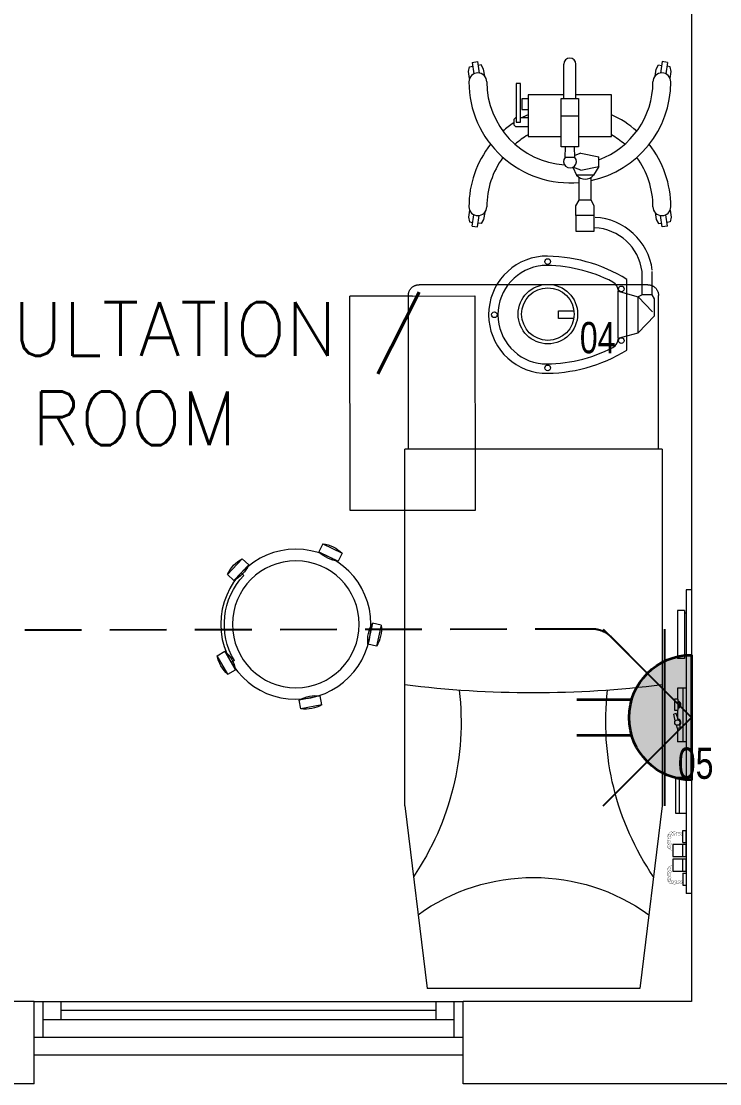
# Model space of a CAD drawing. Header units: inches. Extents: x -12418 to 242017, y -29325 to 19878.
# Drawn here: x 42982 to 44936, y -13097 to -10124 of the extents above; entities that cross this region are included whole.
import ezdxf
from ezdxf import colors
from ezdxf.entities.mleader import LeaderData, LeaderLine
from ezdxf.enums import TextEntityAlignment as Align
from ezdxf.math import Vec2, Vec3

# ---------------------------------------------------------------- set-up
doc = ezdxf.new("R2010")
doc.units = ezdxf.units.IN
doc.header["$LTSCALE"] = 25
doc.header["$MEASUREMENT"] = 0
for name, pattern in [('00-Ground Floor$0$HIDDEN', [9.525, 6.35, -3.175]), ('DASHDOT', [25.4, 12.7, -6.35, 0, -6.35]), ('HIDDEN', [9.525, 6.35, -3.175])]:
    doc.linetypes.add(name, pattern=pattern)
doc.layers.get('0').update_dxf_attribs({"color": 8})
doc.layers.get('Defpoints').update_dxf_attribs({"color": 8})
for name, color, linetype, lineweight in [('00-Ground Floor$0$72_EGR_BASE_TEXT', 252, 'Continuous', 5), ('00-Ground Floor$0$72_EGR_EQP_TAG', 142, 'Continuous', 5), ('00-Ground Floor$0$Aluminum', 251, 'Continuous', 5), ('00-Ground Floor$0$LOADING', 253, 'Continuous', 5), ('00-Ground Floor$0$Walls', 251, 'Continuous', 5), ('E-LITE-CLNG-CNDT', 6, 'DASHDOT', 35), ('E-LITE-EXIT-NUMB', 6, 'Continuous', 25), ('E-POWR-FLOR-CNDT', 6, 'HIDDEN', 25), ('E-POWR-TEXT', 6, 'Continuous', 25), ('E-POWR-WALL @ 100', 4, 'Continuous', 35)]:
    doc.layers.add(name, color=color, linetype=linetype, lineweight=lineweight)
doc.styles.add('00-Ground Floor$0$SIMPLEX', font='SIMPLEX.shx', dxfattribs={"height": 150})
doc.styles.add('00-Ground Floor$0$X3G_ENTITY_257CFD', font='swisscl.ttf', dxfattribs={"height": 200})
doc.styles.add('DC_Elc_Romans', font='elc_romans.shx', dxfattribs={"width": 0.7})
doc.styles.add('DC_Simplex', font='SIMPLEX.shx', dxfattribs={"width": 0.7})

# ---------------------------------------------------------------- blocks, each defined once
blk = doc.blocks.new('00-Ground Floor$0$ME19011A-P')
for p, q in [((-0.425, 0), (0.425, 0)), ((-0.425, 0), (-0.425, -0.015)), ((0.425, 0), (0.425, -0.015)), ((-0.425, -0.015), (0.425, -0.015)), ((-0.3675, -0.0198), (-0.2325, -0.0198)), ((-0.3675, -0.0198), (-0.3675, -0.0399)), ((-0.36, -0.015), (-0.36, -0.0198)), ((-0.24, -0.015), (-0.24, -0.0198)), ((-0.2325, -0.0198), (-0.2325, -0.0399)), ((-0.15, -0.015), (-0.15, -0.04)), ((-0.15, -0.025), (0, -0.025)), ((0, -0.015), (0, -0.04)), ((0.1, -0.015), (0.1, -0.045)), ((0.2, -0.045), (0.2, -0.015)), ((0.2818, -0.015), (0.2484, -0.015)), ((0.2484, -0.0243), (0.2484, -0.015)), ((0.2818, -0.0243), (0.2484, -0.0243)), ((0.2818, -0.0243), (0.2818, -0.015)), ((0.3211, -0.015), (0.2877, -0.015)), ((0.2877, -0.015), (0.2877, -0.0531)), ((0.3211, -0.0243), (0.2877, -0.0243)), ((0.3211, -0.0531), (0.3211, -0.015)), ((0.3623, -0.015), (0.3289, -0.015)), ((0.3289, -0.015), (0.3289, -0.0531)), ((0.3623, -0.0243), (0.3289, -0.0243)), ((0.3623, -0.0531), (0.3623, -0.015)), ((0.3682, -0.0243), (0.3682, -0.015)), ((0.3682, -0.015), (0.4016, -0.015)), ((0.3682, -0.0243), (0.4016, -0.0243)), ((0.4016, -0.0243), (0.4016, -0.015)), ((-0.3675, -0.0399), (-0.2325, -0.0399)), ((-0.15, -0.04), (-0.1187, -0.04)), ((-0.0887, -0.04), (-0.0637, -0.04)), ((-0.0606, -0.0371), (-0.0787, -0.0432)), ((-0.0787, -0.0432), (-0.077, -0.0497)), ((-0.0582, -0.046), (-0.077, -0.0497)), ((-0.0402, -0.0312), (-0.0496, -0.0337)), ((-0.047, -0.0434), (-0.0376, -0.0409)), ((-0.0376, -0.0409), (-0.0402, -0.0312)), ((-0.0379, -0.04), (0, -0.04)), ((0.1, -0.035), (0.2, -0.035)), ((0.1, -0.045), (0.2, -0.045)), ((0.2877, -0.0531), (0.3211, -0.0531)), ((0.3289, -0.0531), (0.3623, -0.0531))]:
    blk.add_line(p, q)
at = {"color": 8, "const_width": 0.000601}
for points in [[(0.3044, -0.0531, -0.184574), (0.2977, -0.0636, -1.44364), (0.2961, -0.0581, -0.837915), (0.2969, -0.0664, -0.30536), (0.2839, -0.062, -1.584726), (0.2894, -0.0609, -0.253153), (0.2827, -0.0684, -0.874198), (0.2775, -0.0585, -0.915253), (0.2791, -0.0658, -0.223821), (0.2683, -0.0644, -1.703343), (0.272, -0.0597, -0.588962), (0.2621, -0.068, -0.717795), (0.2625, -0.0581, -0.983104), (0.2645, -0.0644, -0.326362), (0.2534, -0.0609, -0.758716), (0.2609, -0.0514, -0.906186), (0.2593, -0.0565, -0.189488), (0.2526, -0.0522, -0.7948), (0.2613, -0.0423, -1.223996), (0.2574, -0.047, -0.072149), (0.2534, -0.0403, -0.645886), (0.2609, -0.0324, -1.366917), (0.2574, -0.0371, -0.078415), (0.2542, -0.0308, -0.723006), (0.2613, -0.0256, -1.105484), (0.2582, -0.0292, -0.221197), (0.2566, -0.0243, -0.221197)], [(0.3456, -0.0531, 0.184574), (0.3523, -0.0636, 1.44364), (0.3539, -0.0581, 0.837915), (0.3531, -0.0664, 0.30536), (0.3661, -0.062, 1.584726), (0.3606, -0.0609, 0.253153), (0.3673, -0.0684, 0.874198), (0.3725, -0.0585, 0.915253), (0.3709, -0.0658, 0.223821), (0.3817, -0.0644, 1.703343), (0.378, -0.0597, 0.588962), (0.3879, -0.068, 0.717795), (0.3875, -0.0581, 0.983104), (0.3855, -0.0644, 0.326362), (0.3966, -0.0609, 0.758716), (0.3891, -0.0514, 0.906186), (0.3907, -0.0565, 0.189488), (0.3974, -0.0522, 0.7948), (0.3887, -0.0423, 1.223996), (0.3926, -0.047, 0.072149), (0.3966, -0.0403, 0.645886), (0.3891, -0.0324, 1.366917), (0.3926, -0.0371, 0.078415), (0.3958, -0.0308, 0.723006), (0.3887, -0.0256, 1.105484), (0.3918, -0.0292, 0.221197), (0.3934, -0.0243, 0.221197)]]:
    blk.add_lwpolyline(points, format="xyb", dxfattribs=at)
blk.add_lwpolyline([(-0.1187, -0.0482), (-0.0887, -0.0482), (-0.0887, -0.0382), (-0.1187, -0.0382)], close=True)
blk.add_circle((-0.0537, -0.04), 0.0075)
for centre, radius, start, end in [((-0.1037, -0.04), 0.01, 10.4593, 169.5407), ((-0.1037, -0.04), 0.0075, 14.0075, 165.9925), ((-0.0537, -0.04), 0.01, 45, 180)]:
    blk.add_arc(centre, radius, start, end)
blk = doc.blocks.new('00-Ground Floor$0$M.44.57.64')
at = {"layer": '00-Ground Floor$0$LOADING', "xscale": 1000.000000000002, "yscale": 1000.000000000002, "zscale": 1000.000000000002, "rotation": 225.9999036123427}
blk.add_blockref('00-Ground Floor$0$ME19011A-P', (-80806.9, 16720.7), dxfattribs=at)
blk = doc.blocks.new('00-Ground Floor$0$HF10037B-P')
at = {"layer": '00-Ground Floor$0$LOADING'}
for p, q in [((0.2459, 0.134), (0.1859, 0.134)), ((0.1859, 0.134), (0.1859, 0.109)), ((0.2459, 0.134), (0.2459, 0.109)), ((0.2459, 0.109), (0.1859, 0.109)), ((0, 0), (-0.0142, -0.0583)), ((0, 0), (0.0243, -0.0059)), ((0.0243, -0.0059), (0.01, -0.0642)), ((0.4071, -0.0094), (0.431, -0.0018)), ((0.4071, -0.0094), (0.4255, -0.0665)), ((0.431, -0.0018), (0.4493, -0.0589)), ((-0.0142, -0.0583), (0.01, -0.0642)), ((0.4069, -0.0417), (0.4165, -0.0387)), ((0.4255, -0.0665), (0.4493, -0.0589)), ((0.0524, -0.2725), (0.0674, -0.2525)), ((0.0674, -0.2525), (0.1154, -0.2885)), ((0.3125, -0.2897), (0.362, -0.2558)), ((0.3761, -0.2764), (0.362, -0.2558)), ((0.0524, -0.2725), (0.1004, -0.3085)), ((0.1004, -0.3085), (0.1154, -0.2885)), ((0.3266, -0.3103), (0.3125, -0.2897)), ((0.3266, -0.3103), (0.3761, -0.2764)), ((0.3267, -0.268), (0.3323, -0.2763))]:
    blk.add_line(p, q, dxfattribs=at)
for radius in [0.21, 0.1775]:
    blk.add_circle((0.2161, -0.1014), radius, dxfattribs=at)
for centre, radius, start, end in [((0.2159, 0.0465), 0.0925, 71.0754, 108.9246), ((0.2159, 0.1965), 0.0925, 251.0754, 288.9246), ((0.0779, -0.0499), 0.0925, 147.3419, 185.1912), ((-0.0678, -0.0143), 0.0925, 327.3419, 5.1912), ((0.4996, -0.0113), 0.0925, 178.8412, 216.6904), ((0.3568, -0.057), 0.0925, 358.8412, 36.6904), ((0.2161, -0.1014), 0.2, 303.6037, 17.3657), ((0.0389, -0.3404), 0.0925, 34.1875, 72.0368), ((0.3867, -0.3449), 0.0925, 105.5121, 143.3614), ((0.1289, -0.2205), 0.0925, 214.1875, 252.0368), ((0.3019, -0.2212), 0.0925, 285.5121, 323.3614)]:
    blk.add_arc(centre, radius, start, end, dxfattribs=at)
blk = doc.blocks.new('00-Ground Floor$0$HF13902-P')
at = {"color": 8, "linetype": '00-Ground Floor$0$HIDDEN'}
for p, q in [((-0.35, -0.6824), (-0.35, -1.1124)), ((0.35, -0.6824), (0.35, -1.1124)), ((0.32, -1.1424), (-0.32, -1.1424))]:
    blk.add_line(p, q, dxfattribs=at)
at = {"linetype": 'Continuous'}
for points in [[(0.36, -0.5224), (0.36, -0.5224), (0.36, -0.5224), (0.36, -0.5224), (0.36, -0.5224), (0.36, -0.5224), (0.36, -0.5224), (0.36, -0.5224), (0.36, -0.5224), (0.36, -0.5224), (0.36, -0.5224), (0.36, -0.5224), (0.36, -0.5224), (0.36, -0.5224), (0.36, -0.5224), (0.36, -0.5224), (0.36, -0.5224), (0.36, -0.5224), (0.36, -0.5224), (0.36, -0.5224), (0.36, -0.5224), (0.36, -0.5224), (0.36, -0.5224), (0.36, -0.5224), (0.36, -0.5224), (0.36, -0.5224), (0.36, -0.5224), (0.36, -0.5224), (0.36, -0.5224), (0.36, -0.5224), (0.36, -0.5224), (0.36, -0.5224), (0.36, -0.5224), (0.36, -0.5224), (0.36, -0.5224), (0.36, -0.5224), (0.36, -0.5224), (0.36, -0.5224), (0.36, -0.5224), (0.36, -0.5224), (0.36, -0.5224), (0.36, -0.5224), (0.36, -0.5224), (0.36, -0.5224), (0.36, -0.5224), (0.36, -0.5224), (0.36, -0.5224), (0.36, -0.5224), (0.36, -0.5224), (0.36, -0.5224), (0.36, -0.5224), (0.36, -0.5224), (0.36, -0.5224), (0.36, -0.5224), (0.36, -0.5224), (0.36, -0.5224), (0.36, -0.5224), (0.36, -0.5224), (0.36, -0.5224), (0.36, -0.5224), (0.36, -0.5224), (0.36, -0.5224), (0.36, -0.5224), (0.36, -0.5224), (0.36, -0.5224), (0.36, -0.5224), (0.36, -0.5224), (0.36, -0.5224), (0.36, -0.5224), (0.36, -0.5224), (0.36, -0.5224), (0.36, -0.5224), (0.36, -0.5224), (0.36, -0.5224), (0.36, -0.5224), (0.36, -0.5224), (0.36, -0.5224), (0.36, -0.5224), (0.36, -0.5224), (0.36, -0.5224), (0.36, -0.5224), (0.36, -0.5224), (0.36, -0.5224), (0.36, -0.5224), (0.36, -0.5224), (0.36, -0.5224), (0.36, -0.5224), (0.36, -0.5224), (0.36, -0.5224), (0.36, -0.5224), (0.36, -0.5224), (0.36, -0.5224), (0.36, -0.5224), (0.36, -0.5224), (0.36, -0.5224), (0.36, -0.5224), (0.36, -0.5224), (0.36, -0.5224), (0.36, -0.5224), (0.36, -0.5224), (0.36, -0.5224), (0.36, -0.5224), (0.36, -0.5224), (0.36, -0.5224), (0.36, -0.5224), (0.36, -0.5224), (0.36, -0.5224), (0.36, -0.5224), (0.36, -0.5224), (0.36, -0.5224), (0.36, -0.5224), (0.36, -0.5224), (0.36, -0.5224), (0.36, -0.5224), (0.36, -0.5224), (0.36, -0.5224), (0.36, -0.5224), (0.36, -0.5224), (0.36, -0.5224), (0.36, -0.5224), (0.36, -0.5224), (0.36, -0.5224), (0.36, -0.5224), (0.36, -0.5224), (0.36, -0.5224), (0.36, -0.5224), (0.36, -0.5224), (0.36, -0.5224), (0.36, -0.5224), (0.36, -0.5224), (0.36, -0.5224), (0.36, -0.5224), (0.36, -0.5224), (0.36, -0.5224), (0.36, -0.5224), (0.36, -0.5224), (0.36, -0.5224), (0.36, -0.5224), (0.36, -0.5224), (0.36, -0.5224), (0.36, -0.5224), (0.36, -0.5224), (0.36, -0.5224), (0.36, -0.5224), (0.36, -0.5224), (0.36, -0.5224), (0.36, -0.5224), (0.36, -0.5224), (0.36, -0.5224), (0.36, -0.5224), (0.36, -0.5224), (0.36, -0.5224), (0.36, -0.5224), (0.36, -0.5224), (0.36, -0.5224), (0.36, -0.5224), (0.36, -0.5224), (0.36, -0.5224), (0.36, -0.5224), (0.36, -0.5224), (0.36, -0.5224), (0.36, -0.5224), (0.36, -0.5224), (0.36, -0.5224), (0.36, -0.5224), (0.36, -0.5224), (0.36, -0.5224), (0.36, -0.5224), (0.36, -0.5224), (0.36, -0.5224), (0.36, -0.5224), (0.36, -0.5224), (0.36, -0.5224), (0.36, -0.5224), (0.36, -0.5224), (0.36, -0.5224), (0.36, -0.5224), (0.36, -0.5224), (0.36, -0.5224), (0.36, -0.5224), (0.36, -0.5224), (0.36, -0.5224), (0.36, -0.5224), (0.36, -0.5224), (0.36, -0.5224), (0.36, -0.5224), (0.36, -0.5224), (0.36, -0.5224), (0.36, -0.5224), (0.36, -0.5224), (0.36, -0.5224), (0.36, -0.5224), (0.36, -0.5224), (0.36, -0.5224), (0.36, -0.5224), (0.36, -0.5224), (0.36, -0.5224), (0.36, -0.5224), (0.36, -0.5224), (0.36, -0.5224), (0.36, -0.5224), (0.36, -0.5224), (0.36, -0.5224), (0.36, -0.5224), (0.36, -0.5224), (0.36, -0.5224), (0.36, -0.5224), (0.36, -0.5224), (0.36, -0.5224), (0.36, -0.5224), (0.36, -0.5224), (0.36, -0.5224), (0.36, -0.5224), (0.36, -0.5224), (0.36, -0.5224), (0.36, -0.5224), (0.36, -0.5224), (0.36, -0.5224), (0.36, -0.5224)], [(0.36, -0.5224), (0.36, -0.5224), (0.36, -0.5224), (0.36, -0.5224), (0.36, -0.5224), (0.36, -0.5224), (0.36, -0.5224), (0.36, -0.5224), (0.36, -0.5224), (0.36, -0.5224), (0.36, -0.5224), (0.36, -0.5224), (0.36, -0.5224), (0.36, -0.5224), (0.36, -0.5224), (0.36, -0.5224), (0.36, -0.5224), (0.36, -0.5224), (0.36, -0.5224), (0.36, -0.5224), (0.36, -0.5224), (0.36, -0.5224), (0.36, -0.5224), (0.36, -0.5224), (0.36, -0.5224), (0.36, -0.5224), (0.36, -0.5224), (0.36, -0.5224), (0.36, -0.5224), (0.36, -0.5224), (0.36, -0.5224), (0.36, -0.5224), (0.36, -0.5224), (0.36, -0.5224), (0.36, -0.5224), (0.36, -0.5224), (0.36, -0.5224), (0.36, -0.5224), (0.36, -0.5224), (0.36, -0.5224), (0.36, -0.5224), (0.36, -0.5224), (0.36, -0.5224), (0.36, -0.5224), (0.36, -0.5224), (0.36, -0.5224), (0.36, -0.5224), (0.36, -0.5224), (0.36, -0.5224), (0.36, -0.5224), (0.36, -0.5224), (0.36, -0.5224), (0.36, -0.5224), (0.36, -0.5224), (0.36, -0.5224), (0.36, -0.5224), (0.36, -0.5224), (0.36, -0.5224), (0.36, -0.5224), (0.36, -0.5224), (0.36, -0.5224), (0.36, -0.5224), (0.36, -0.5224), (0.36, -0.5224), (0.36, -0.5224), (0.36, -0.5224), (0.36, -0.5224), (0.36, -0.5224), (0.36, -0.5224), (0.36, -0.5224), (0.36, -0.5224), (0.36, -0.5224), (0.36, -0.5224), (0.36, -0.5224), (0.36, -0.5224), (0.36, -0.5224), (0.36, -0.5224), (0.36, -0.5224), (0.36, -0.5224), (0.36, -0.5224), (0.36, -0.5224), (0.36, -0.5224), (0.36, -0.5224), (0.36, -0.5224), (0.36, -0.5224), (0.36, -0.5224), (0.36, -0.5224), (0.36, -0.5224), (0.36, -0.5224), (0.36, -0.5224), (0.36, -0.5224), (0.36, -0.5224), (0.36, -0.5224), (0.36, -0.5224), (0.36, -0.5224), (0.36, -0.5224), (0.36, -0.5224), (0.36, -0.5224), (0.36, -0.5224), (0.36, -0.5224), (0.36, -0.5224), (0.36, -0.5224), (0.36, -0.5224), (0.36, -0.5224), (0.36, -0.5224), (0.36, -0.5224), (0.36, -0.5224), (0.36, -0.5224), (0.36, -0.5224), (0.36, -0.5224), (0.36, -0.5224), (0.36, -0.5224), (0.36, -0.5224), (0.36, -0.5224), (0.36, -0.5224), (0.36, -0.5224), (0.36, -0.5224), (0.36, -0.5224), (0.36, -0.5224), (0.36, -0.5224), (0.36, -0.5224), (0.36, -0.5224), (0.36, -0.5224), (0.36, -0.5224), (0.36, -0.5224), (0.36, -0.5224), (0.36, -0.5224), (0.36, -0.5224), (0.36, -0.5224), (0.36, -0.5224), (0.36, -0.5224), (0.36, -0.5224), (0.36, -0.5224), (0.36, -0.5224), (0.36, -0.5224), (0.36, -0.5224), (0.36, -0.5224), (0.36, -0.5224), (0.36, -0.5224), (0.36, -0.5224), (0.36, -0.5224), (0.36, -0.5224), (0.36, -0.5224), (0.36, -0.5224), (0.36, -0.5224), (0.36, -0.5224), (0.36, -0.5224), (0.36, -0.5224), (0.36, -0.5224), (0.36, -0.5224), (0.36, -0.5224), (0.36, -0.5224), (0.36, -0.5224), (0.36, -0.5224), (0.36, -0.5224), (0.36, -0.5224), (0.36, -0.5224), (0.36, -0.5224), (0.36, -0.5224), (0.36, -0.5224), (0.36, -0.5224), (0.36, -0.5224), (0.36, -0.5224), (0.36, -0.5224), (0.36, -0.5224), (0.36, -0.5224), (0.36, -0.5224), (0.36, -0.5224), (0.36, -0.5224), (0.36, -0.5224), (0.36, -0.5224), (0.36, -0.5224), (0.36, -0.5224), (0.36, -0.5224), (0.36, -0.5224), (0.36, -0.5224), (0.36, -0.5224), (0.36, -0.5224), (0.36, -0.5224), (0.36, -0.5224), (0.36, -0.5224), (0.36, -0.5224), (0.36, -0.5224), (0.36, -0.5224), (0.36, -0.5224), (0.36, -0.5224), (0.36, -0.5224), (0.36, -0.5224), (0.36, -0.5224), (0.36, -0.5224), (0.36, -0.5224), (0.36, -0.5224), (0.36, -0.5224), (0.36, -0.5224), (0.36, -0.5224), (0.36, -0.5224), (0.36, -0.5224), (0.36, -0.5224), (0.36, -0.5224), (0.36, -0.5224), (0.36, -0.5224), (0.36, -0.5224), (0.36, -0.5224), (0.36, -0.5224), (0.36, -0.5224), (0.36, -0.5224), (0.36, -0.5224), (0.36, -0.5224), (0.36, -0.5224), (0.36, -0.5224), (0.36, -0.5224), (0.36, -0.5224), (0.36, -0.5224), (0.36, -0.5224)], [(0.36, -0.5224), (0.36, -0.5224), (0.36, -0.5224), (0.36, -0.5224), (0.36, -0.5224), (0.36, -0.5224), (0.36, -0.5224), (0.36, -0.5224), (0.36, -0.5224), (0.36, -0.5224), (0.36, -0.5224), (0.36, -0.5224), (0.36, -0.5224), (0.36, -0.5224), (0.36, -0.5224), (0.36, -0.5224), (0.36, -0.5224), (0.36, -0.5224), (0.36, -0.5224), (0.36, -0.5224), (0.36, -0.5224), (0.36, -0.5224), (0.36, -0.5224), (0.36, -0.5224), (0.36, -0.5224), (0.36, -0.5224), (0.36, -0.5224), (0.36, -0.5224), (0.36, -0.5224), (0.36, -0.5224), (0.36, -0.5224), (0.36, -0.5224), (0.36, -0.5224), (0.36, -0.5224), (0.36, -0.5224), (0.36, -0.5224), (0.36, -0.5224), (0.36, -0.5224), (0.36, -0.5224), (0.36, -0.5224), (0.36, -0.5224), (0.36, -0.5224), (0.36, -0.5224), (0.36, -0.5224), (0.36, -0.5224), (0.36, -0.5224), (0.36, -0.5224), (0.36, -0.5224), (0.36, -0.5224), (0.36, -0.5224), (0.36, -0.5224), (0.36, -0.5224), (0.36, -0.5224), (0.36, -0.5224), (0.36, -0.5224), (0.36, -0.5224), (0.36, -0.5224), (0.36, -0.5224), (0.36, -0.5224), (0.36, -0.5224), (0.36, -0.5224), (0.36, -0.5224), (0.36, -0.5224), (0.36, -0.5224), (0.36, -0.5224), (0.36, -0.5224), (0.36, -0.5224), (0.36, -0.5224), (0.36, -0.5224), (0.36, -0.5224), (0.36, -0.5224), (0.36, -0.5224), (0.36, -0.5224), (0.36, -0.5224), (0.36, -0.5224), (0.36, -0.5224), (0.36, -0.5224), (0.36, -0.5224), (0.36, -0.5224), (0.36, -0.5224), (0.36, -0.5224), (0.36, -0.5224), (0.36, -0.5224), (0.36, -0.5224), (0.36, -0.5224), (0.36, -0.5224), (0.36, -0.5224), (0.36, -0.5224), (0.36, -0.5224), (0.36, -0.5224), (0.36, -0.5224), (0.36, -0.5224), (0.36, -0.5224), (0.36, -0.5224), (0.36, -0.5224), (0.36, -0.5224), (0.36, -0.5224), (0.36, -0.5224), (0.36, -0.5224), (0.36, -0.5224), (0.36, -0.5224), (0.36, -0.5224), (0.36, -0.5224), (0.36, -0.5224), (0.36, -0.5224), (0.36, -0.5224), (0.36, -0.5224), (0.36, -0.5224), (0.36, -0.5224), (0.36, -0.5224), (0.36, -0.5224), (0.36, -0.5224), (0.36, -0.5224), (0.36, -0.5224), (0.36, -0.5224), (0.36, -0.5224), (0.36, -0.5224), (0.36, -0.5224), (0.36, -0.5224), (0.36, -0.5224), (0.36, -0.5224), (0.36, -0.5224), (0.36, -0.5224), (0.36, -0.5224), (0.36, -0.5224), (0.36, -0.5224), (0.36, -0.5224), (0.36, -0.5224), (0.36, -0.5224), (0.36, -0.5224), (0.36, -0.5224), (0.36, -0.5224), (0.36, -0.5224), (0.36, -0.5224), (0.36, -0.5224), (0.36, -0.5224), (0.36, -0.5224), (0.36, -0.5224), (0.36, -0.5224), (0.36, -0.5224), (0.36, -0.5224), (0.36, -0.5224), (0.36, -0.5224), (0.36, -0.5224), (0.36, -0.5224), (0.36, -0.5224), (0.36, -0.5224), (0.36, -0.5224), (0.36, -0.5224), (0.36, -0.5224), (0.36, -0.5224), (0.36, -0.5224), (0.36, -0.5224), (0.36, -0.5224), (0.36, -0.5224), (0.36, -0.5224), (0.36, -0.5224), (0.36, -0.5224), (0.36, -0.5224), (0.36, -0.5224), (0.36, -0.5224), (0.36, -0.5224), (0.36, -0.5224), (0.36, -0.5224), (0.36, -0.5224), (0.36, -0.5224), (0.36, -0.5224), (0.36, -0.5224), (0.36, -0.5224), (0.36, -0.5224), (0.36, -0.5224), (0.36, -0.5224), (0.36, -0.5224), (0.36, -0.5224), (0.36, -0.5224), (0.36, -0.5224), (0.36, -0.5224), (0.36, -0.5224), (0.36, -0.5224), (0.36, -0.5224), (0.36, -0.5224), (0.36, -0.5224), (0.36, -0.5224), (0.36, -0.5224), (0.36, -0.5224), (0.36, -0.5224), (0.36, -0.5224), (0.36, -0.5224), (0.36, -0.5224), (0.36, -0.5224), (0.36, -0.5224), (0.36, -0.5224), (0.36, -0.5224), (0.36, -0.5224), (0.36, -0.5224), (0.36, -0.5224), (0.36, -0.5224), (0.36, -0.5224), (0.36, -0.5224), (0.36, -0.5224), (0.36, -0.5224), (0.36, -0.5224), (0.36, -0.5224), (0.36, -0.5224), (0.36, -0.5224), (0.36, -0.5224), (0.36, -0.5224), (0.36, -0.5224), (0.36, -0.5224), (0.36, -0.5224), (0.36, -0.5224), (0.36, -0.5224), (0.36, -0.5224), (0.36, -0.5224), (0.36, -0.5224), (0.36, -0.5224), (0.36, -0.5224), (0.36, -0.5224), (0.36, -0.5224), (0.36, -0.5224), (0.36, -0.5224), (0.36, -0.5224), (0.36, -0.5224), (0.36, -0.5224), (0.36, -0.5224), (0.36, -0.5224), (0.36, -0.5224), (0.36, -0.5224), (0.36, -0.5224), (0.36, -0.5224), (0.36, -0.5224), (0.36, -0.5224), (0.36, -0.5224), (0.36, -0.5224), (0.36, -0.5224), (0.36, -0.5224), (0.36, -0.5224), (0.36, -0.5224), (0.36, -0.5224), (0.36, -0.5224), (0.36, -0.5224), (0.36, -0.5224), (0.36, -0.5224), (0.36, -0.5224), (0.36, -0.5224), (0.36, -0.5224), (0.36, -0.5224), (0.36, -0.5224), (0.36, -0.5224), (0.36, -0.5224), (0.36, -0.5224), (0.36, -0.5224), (0.36, -0.5224), (0.36, -0.5224), (0.36, -0.5224), (0.36, -0.5224), (0.36, -0.5224), (0.36, -0.5224), (0.36, -0.5224), (0.36, -0.5224), (0.36, -0.5224), (0.36, -0.5224), (0.36, -0.5224), (0.36, -0.5224), (0.36, -0.5224), (0.36, -0.5224), (0.36, -0.5224), (0.36, -0.5224), (0.36, -0.5224), (0.36, -0.5224), (0.36, -0.5224), (0.36, -0.5224), (0.36, -0.5224), (0.36, -0.5224), (0.36, -0.5224), (0.36, -0.5224), (0.36, -0.5224)]]:
    blk.add_lwpolyline(points, close=True, dxfattribs=at)
for points in [[(0.36, -0.5224), (0.36, -0.5224), (0.36, -0.5224), (0.36, -0.5224), (0.36, -0.5224), (0.36, -0.5224), (0.36, -0.5224), (0.36, -0.5224)], [(0.36, -0.5224), (0.36, -0.5224), (0.36, -0.5224), (0.36, -0.5224), (0.36, -0.5224), (0.36, -0.5224), (0.36, -0.5224), (0.36, -0.5224), (0.36, -0.5224), (0.36, -0.5224), (0.36, -0.5224), (0.36, -0.5224), (0.36, -0.5224), (0.36, -0.5224), (0.36, -0.5224), (0.36, -0.5224), (0.36, -0.5224), (0.36, -0.5224), (0.36, -0.5224), (0.36, -0.5224), (0.36, -0.5224), (0.36, -0.5224), (0.36, -0.5224), (0.36, -0.5224), (0.36, -0.5224), (0.36, -0.5224), (0.36, -0.5224), (0.36, -0.5224), (0.36, -0.5224), (0.36, -0.5224), (0.36, -0.5224), (0.36, -0.5224), (0.36, -0.5224), (0.36, -0.5224), (0.36, -0.5224), (0.36, -0.5224), (0.36, -0.5224), (0.36, -0.5224), (0.36, -0.5224), (0.36, -0.5224), (0.36, -0.5224), (0.36, -0.5224), (0.36, -0.5224), (0.36, -0.5224), (0.36, -0.5224), (0.36, -0.5224), (0.36, -0.5224), (0.36, -0.5224), (0.36, -0.5224), (0.36, -0.5224), (0.36, -0.5224), (0.36, -0.5224), (0.36, -0.5224), (0.36, -0.5224), (0.36, -0.5224), (0.36, -0.5224), (0.36, -0.5224), (0.36, -0.5224), (0.36, -0.5224), (0.36, -0.5224), (0.36, -0.5224), (0.36, -0.5224), (0.36, -0.5224), (0.36, -0.5224), (0.36, -0.5224), (0.36, -0.5224), (0.36, -0.5224), (0.36, -0.5224), (0.36, -0.5224), (0.36, -0.5224), (0.36, -0.5224), (0.36, -0.5224), (0.36, -0.5224), (0.36, -0.5224), (0.36, -0.5224), (0.36, -0.5224), (0.36, -0.5224), (0.36, -0.5224), (0.36, -0.5224), (0.36, -0.5224), (0.36, -0.5224), (0.36, -0.5224), (0.36, -0.5224), (0.36, -0.5224), (0.36, -0.5224), (0.36, -0.5224), (0.36, -0.5224), (0.36, -0.5224), (0.36, -0.5224), (0.36, -0.5224), (0.36, -0.5224), (0.36, -0.5224), (0.36, -0.5224), (0.36, -0.5224), (0.36, -0.5224), (0.36, -0.5224), (0.36, -0.5224), (0.36, -0.5224), (0.36, -0.5224), (0.36, -0.5224), (0.36, -0.5224), (0.36, -0.5224), (0.36, -0.5224), (0.36, -0.5224), (0.36, -0.5224), (0.36, -0.5224), (0.36, -0.5224), (0.36, -0.5224), (0.36, -0.5224), (0.36, -0.5224), (0.36, -0.5224)], [(0.36, -0.5224), (0.36, -0.5224), (0.36, -0.5224), (0.36, -0.5224), (0.36, -0.5224), (0.36, -0.5224), (0.36, -0.5224), (0.36, -0.5224), (0.36, -0.5224), (0.36, -0.5224), (0.36, -0.5224), (0.36, -0.5224), (0.36, -0.5224), (0.36, -0.5224), (0.36, -0.5224), (0.36, -0.5224), (0.36, -0.5224)], [(0.36, -0.5224), (0.36, -0.5224), (0.36, -0.5224), (0.36, -0.5224), (0.36, -0.5224), (0.36, -0.5224), (0.36, -0.5224)], [(0.36, -0.5224), (0.36, -0.5224), (0.36, -0.5224), (0.36, -0.5224), (0.36, -0.5224), (0.36, -0.5224), (0.36, -0.5224), (0.36, -0.5224), (0.36, -0.5224), (0.36, -0.5224), (0.36, -0.5224), (0.36, -0.5224)], [(0.36, -0.5224), (0.36, -0.5224), (0.36, -0.5224), (0.36, -0.5224), (0.36, -0.5224), (0.36, -0.5224), (0.36, -0.5224), (0.36, -0.5224), (0.36, -0.5224), (0.36, -0.5224), (0.36, -0.5224), (0.36, -0.5224), (0.36, -0.5224), (0.36, -0.5224), (0.36, -0.5224), (0.36, -0.5224), (0.36, -0.5224), (0.36, -0.5224), (0.36, -0.5224), (0.36, -0.5224), (0.36, -0.5224), (0.36, -0.5224), (0.36, -0.5224), (0.36, -0.5224), (0.36, -0.5224), (0.36, -0.5224), (0.36, -0.5224), (0.36, -0.5224), (0.36, -0.5224), (0.36, -0.5224), (0.36, -0.5224), (0.36, -0.5224), (0.36, -0.5224), (0.36, -0.5224), (0.36, -0.5224), (0.36, -0.5224), (0.36, -0.5224), (0.36, -0.5224), (0.36, -0.5224), (0.36, -0.5224), (0.36, -0.5224), (0.36, -0.5224), (0.36, -0.5224), (0.36, -0.5224), (0.36, -0.5224), (0.36, -0.5224), (0.36, -0.5224), (0.36, -0.5224), (0.36, -0.5224), (0.36, -0.5224), (0.36, -0.5224), (0.36, -0.5224), (0.36, -0.5224), (0.36, -0.5224), (0.36, -0.5224), (0.36, -0.5224), (0.36, -0.5224), (0.36, -0.5224), (0.36, -0.5224), (0.36, -0.5224), (0.36, -0.5224), (0.36, -0.5224), (0.36, -0.5224), (0.36, -0.5224), (0.36, -0.5224), (0.36, -0.5224), (0.36, -0.5224), (0.36, -0.5224), (0.36, -0.5224), (0.36, -0.5224), (0.36, -0.5224), (0.36, -0.5224), (0.36, -0.5224), (0.36, -0.5224), (0.36, -0.5224), (0.36, -0.5224), (0.36, -0.5224), (0.36, -0.5224), (0.36, -0.5224), (0.36, -0.5224), (0.36, -0.5224), (0.36, -0.5224), (0.36, -0.5224), (0.36, -0.5224), (0.36, -0.5224), (0.36, -0.5224), (0.36, -0.5224), (0.36, -0.5224), (0.36, -0.5224)], [(0.36, -0.5224), (0.36, -0.5224), (0.36, -0.5224), (0.36, -0.5224), (0.36, -0.5224), (0.36, -0.5224), (0.36, -0.5224), (0.36, -0.5224), (0.36, -0.5224), (0.36, -0.5224)], [(0.36, -0.5224), (0.36, -0.5224), (0.36, -0.5224), (0.36, -0.5224), (0.36, -0.5224), (0.36, -0.5224), (0.36, -0.5224), (0.36, -0.5224), (0.36, -0.5224), (0.36, -0.5224)], [(0.36, -0.5224), (0.36, -0.5224), (0.36, -0.5224), (0.36, -0.5224), (0.36, -0.5224), (0.36, -0.5224), (0.36, -0.5224), (0.36, -0.5224), (0.36, -0.5224), (0.36, -0.5224), (0.36, -0.5224), (0.36, -0.5224), (0.36, -0.5224), (0.36, -0.5224), (0.36, -0.5224)], [(0.36, -0.5224), (0.36, -0.5224), (0.36, -0.5224), (0.36, -0.5224), (0.36, -0.5224), (0.36, -0.5224), (0.36, -0.5224), (0.36, -0.5224), (0.36, -0.5224), (0.36, -0.5224)], [(0.36, -0.5224), (0.36, -0.5224), (0.36, -0.5224), (0.36, -0.5224), (0.36, -0.5224), (0.36, -0.5224), (0.36, -0.5224)], [(0.36, -0.5224), (0.36, -0.5224), (0.36, -0.5224), (0.36, -0.5224), (0.36, -0.5224), (0.36, -0.5224), (0.36, -0.5224), (0.36, -0.5224), (0.36, -0.5224), (0.36, -0.5224)], [(0.36, -0.5224), (0.36, -0.5224), (0.36, -0.5224), (0.36, -0.5224), (0.36, -0.5224), (0.36, -0.5224), (0.36, -0.5224), (0.36, -0.5224), (0.36, -0.5224), (0.36, -0.5224), (0.36, -0.5224), (0.36, -0.5224), (0.36, -0.5224), (0.36, -0.5224), (0.36, -0.5224), (0.36, -0.5224), (0.36, -0.5224), (0.36, -0.5224)], [(0.36, -0.5224), (0.36, -0.5224), (0.36, -0.5224), (0.36, -0.5224), (0.36, -0.5224), (0.36, -0.5224), (0.36, -0.5224), (0.36, -0.5224), (0.36, -0.5224)]]:
    blk.add_lwpolyline(points, dxfattribs=at)
blk.add_circle((0.36, -0.5224), 0.000000101)
at = {"color": 8}
for centre, radius, start, end in [((0, 1.0679), 0.5515, 234.1788, 305.8212), ((-0.9704, 0.0819), 0.7679, 353.3222, 34.2669), ((0.9704, 0.0819), 0.7679, 145.7331, 186.6778), ((0, -2.9071), 2.9071, 82.8865, 97.1135)]:
    blk.add_arc(centre, radius, start, end, dxfattribs=at)
at = {"color": 8, "linetype": '00-Ground Floor$0$HIDDEN'}
for centre, start, end in [((-0.32, -1.1124), 180, 270), ((0.32, -1.1124), 270, 0)]:
    blk.add_arc(centre, 0.03, start, end, dxfattribs=at)
at = {"layer": '00-Ground Floor$0$LOADING'}
for p, q in [((-0.36, 0.3161), (-0.2975, 0.8276)), ((0.2975, 0.8276), (-0.2975, 0.8276)), ((0.36, 0.3161), (0.2975, 0.8276)), ((-0.36, 0.3161), (-0.36, -0.6824)), ((0.36, -0.6824), (0.36, 0.3161)), ((0.36, -0.6824), (-0.36, -0.6824))]:
    blk.add_line(p, q, dxfattribs=at)
blk = doc.blocks.new('00-Ground Floor$0$HF11772-P')
at = {"layer": '00-Ground Floor$0$LOADING'}
for p, q in [((0.6, 0.35), (0, 0.35)), ((0, 0.175), (0, 0.35)), ((0.6, 0.175), (0.6, 0.35)), ((0, 0.175), (0, 0)), ((0.6, 0), (0.6, 0.175)), ((0, 0), (0.6, 0))]:
    blk.add_line(p, q, dxfattribs=at)
blk = doc.blocks.new('00-Ground Floor$0$mobile light')
at = {"layer": '00-Ground Floor$0$LOADING'}
for p, q in [((1882.58, -498.29), (1882.35, -499.8)), ((1882.58, -498.29), (1885.78, -498.78)), ((1883.78, -497.56), (1883.65, -498.45)), ((1885.1, -497.29), (1883.78, -497.56)), ((1887.04, -497.59), (1885.1, -497.29)), ((1923.94, -497.59), (1925.88, -497.29)), ((1928.41, -498.29), (1925.2, -498.78)), ((1925.88, -497.29), (1927.2, -497.56)), ((1927.2, -497.56), (1927.33, -498.45)), ((1928.41, -498.29), (1928.63, -499.8)), ((1882.35, -499.8), (1885.55, -500.28)), ((1883.28, -500.85), (1883.42, -499.96)), ((1884.47, -501.5), (1883.28, -500.85)), ((1886.4, -501.79), (1884.47, -501.5)), ((1924.58, -501.79), (1926.52, -501.5)), ((1928.63, -499.8), (1925.43, -500.28)), ((1926.52, -501.5), (1927.7, -500.85)), ((1927.7, -500.85), (1927.56, -499.96)), ((1948.76, -501.94), (1947.59, -502.62)), ((1953.47, -501.94), (1948.76, -501.94)), ((1958.23, -506.5), (1953.47, -501.94)), ((1947.59, -502.62), (1941.09, -502.62)), ((1947.59, -505.45), (1941.09, -505.45)), ((1947.59, -502.62), (1947.59, -505.45)), ((1947.59, -505.45), (1948.15, -506.5)), ((1948.15, -506.5), (1952.41, -502.55)), ((1946.6, -512.08), (1948.15, -506.5)), ((1958.23, -506.5), (1948.15, -506.5)), ((1959.78, -512.08), (1958.23, -506.5)), ((1963.08, -509.67), (1943.3, -509.67)), ((1959.78, -512.08), (1946.6, -512.08)), ((1908.01, -522.53), (1909, -517.55)), ((1911.69, -517.55), (1909, -517.55)), ((1912.69, -522.53), (1911.69, -517.55)), ((1911.69, -517.55), (1914.17, -518.99)), ((1914.17, -518.99), (1914.17, -523.77)), ((1921.08, -519.69), (1914.74, -519.69)), ((1922.73, -518.8), (1921.08, -519.69)), ((1921.08, -519.69), (1921.08, -523.01)), ((1921.08, -519.69), (1921.08, -523.01)), ((1925.38, -518.8), (1922.73, -518.8)), ((1892.68, -528.06), (1892.68, -523.24)), ((1892.68, -523.24), (1906.16, -523.24)), ((1897.5, -528.06), (1897.5, -523.24)), ((1906.16, -523.24), (1906.16, -528.06)), ((1908.01, -522.53), (1908.62, -524.28)), ((1912.69, -522.53), (1911.9, -524.78)), ((1921.08, -523.01), (1914.77, -523.01)), ((1922.73, -523.93), (1921.08, -523.04)), ((1892.68, -523.97), (1883.05, -523.97)), ((1909.15, -524.25), (1906.16, -524.32)), ((1909.15, -524.25), (1909.15, -526.94)), ((1911.9, -524.78), (1914.17, -523.77)), ((1925.38, -523.93), (1922.73, -523.93)), ((1892.68, -527.34), (1883.05, -527.34)), ((1906.16, -528.06), (1892.68, -528.06)), ((1909.15, -526.94), (1906.16, -526.87)), ((1884.47, -549.77), (1883.28, -550.42)), ((1886.4, -549.48), (1884.47, -549.77)), ((1924.58, -549.48), (1926.52, -549.77)), ((1926.52, -549.77), (1927.7, -550.42)), ((1882.35, -551.47), (1885.55, -550.99)), ((1882.58, -552.98), (1882.35, -551.47)), ((1882.58, -552.98), (1885.78, -552.5)), ((1883.28, -550.42), (1883.42, -551.31)), ((1883.78, -553.71), (1883.65, -552.82)), ((1928.41, -552.98), (1925.2, -552.5)), ((1928.63, -551.47), (1925.43, -550.99)), ((1927.2, -553.71), (1927.33, -552.82)), ((1927.7, -550.42), (1927.56, -551.31)), ((1928.41, -552.98), (1928.63, -551.47)), ((1885.1, -553.98), (1883.78, -553.71)), ((1887.04, -553.69), (1885.1, -553.98)), ((1923.94, -553.69), (1925.88, -553.98)), ((1925.88, -553.98), (1927.2, -553.71))]:
    blk.add_line(p, q, dxfattribs=at)
for points in [[(1903.33, -523.24), (1903.33, -514.02), (1891.61, -514.02), (1891.61, -523.97)], [(1954.27, -524.55), (1954.27, -528.82), (1952.05, -528.82), (1952.05, -524.5)], [(1891.61, -527.34), (1891.61, -537.34), (1903.33, -537.34), (1903.33, -528.06)], [(1892.74, -537.34), (1892.74, -539.04), (1895.76, -539.04), (1895.76, -537.34)], [(1898.05, -537.34), (1898.05, -539.5)], [(1898.05, -540.63), (1898.05, -540.87), (1898.53, -541.35), (1900.02, -541.35), (1900.5, -540.87), (1900.5, -537.34)]]:
    blk.add_lwpolyline(points, dxfattribs=at)
for points in [[(1929.78, -518.8), (1925.38, -518.8), (1925.38, -523.93), (1929.78, -523.93)], [(1899.3, -539.5), (1888.5, -539.5), (1888.5, -540.63), (1899.3, -540.63)]]:
    blk.add_lwpolyline(points, close=True, dxfattribs=at)
for centre, radius in [((1945.96, -511.25), 0.793), ((1960.42, -511.25), 0.793), ((1953.01, -531.79), 8.32), ((1953.01, -531.79), 7.35), ((1938.31, -531.85), 0.793), ((1968.07, -531.85), 0.793), ((1953.19, -546.77), 0.793)]:
    blk.add_circle(centre, radius, dxfattribs=at)
for centre, radius, start, end in [((1888.02, -499.89), 2.5, 90, 270), ((1888.02, -525.64), 28.25, 12.1463, 90), ((1922.96, -525.64), 28.25, 90, 128.2073), ((1922.96, -499.89), 2.5, 270, 90), ((1888.02, -525.64), 23.25, 20.3387, 90), ((1922.96, -525.64), 23.25, 90, 126.3743), ((1942.82, -519.31), 16.86, 97.1293, 177.6115), ((1942.82, -519.31), 13.97, 97.1293, 177.6115), ((1922.96, -525.64), 28.25, 138.4974, 155.7305), ((1922.96, -525.64), 23.25, 138.7224, 150.0382), ((1980.13, -532.49), 43.32, 148.2167, 181.2501), ((1926.25, -532.49), 43.32, 358.7499, 31.7833), ((1980.13, -532.49), 40.72, 152.4092, 181.2501), ((1946.6, -514.96), 2.89, 90, 152.4092), ((1959.78, -514.96), 2.89, 27.5908, 90), ((1926.25, -532.49), 40.72, 358.7499, 27.5908), ((1911.94, -521.38), 3.27, 313.0112, 46.9888), ((1888.02, -525.64), 28.25, 270, 5.3386), ((1883.05, -525.65), 1.68, 90, 270), ((1910.32, -525.6), 1.78, 229.0673, 130.9327), ((1888.02, -525.64), 23.25, 270, 356.3184), ((1953.19, -531.93), 16.44, 185.2361, 354.7639), ((1953.19, -531.93), 13.84, 185.2361, 354.7639), ((1922.96, -525.64), 28.25, 204.483, 208.105), ((1922.96, -525.64), 23.25, 210.2349, 221.2776), ((1922.96, -525.64), 28.25, 213.7985, 221.5026), ((1922.96, -525.64), 23.25, 233.6257, 270), ((1888.02, -551.39), 2.5, 90, 270), ((1922.96, -525.64), 28.25, 231.7927, 270), ((1922.96, -551.39), 2.5, 270, 90)]:
    blk.add_arc(centre, radius, start, end, dxfattribs=at)
blk = doc.blocks.new('00-Ground Floor')
at = {"layer": '00-Ground Floor$0$Aluminum'}
for p, q in [((43018, -12867.4, 0), (44217.9, -12867.4, 0)), ((43043, -12967.4, 0), (43043, -12867.4, 0)), ((43093, -12917.4, 0), (43093, -12867.4, 0)), ((44142.9, -12917.4, 0), (44142.9, -12867.4, 0)), ((44192.9, -12967.4, 0), (44192.9, -12867.4, 0)), ((44142.9, -12892.4, 0), (43093, -12892.4, 0)), ((43043, -12917.4, 0), (44192.9, -12917.4, 0)), ((43018, -12967.4, 0), (44217.9, -12967.4, 0)), ((44217.9, -13017.4, 0), (43018, -13017.4, 0))]:
    blk.add_line(p, q, dxfattribs=at)
at = {"layer": '00-Ground Floor$0$Walls'}
for p, q in [((44857.5, -8847.4, 0), (44857.5, -12867.4, 0)), ((43018, -12867.4, 0), (42517.9, -12867.4, 0)), ((43018, -13097.4, 0), (43018, -12867.4, 0)), ((44857.5, -12867.4, 0), (44217.9, -12867.4, 0)), ((44217.9, -13097.4, 0), (44217.9, -12867.4, 0)), ((43018, -13097.4, 0), (42517.9, -13097.4, 0)), ((45077.9, -13097.4, 0), (44217.9, -13097.4, 0))]:
    blk.add_line(p, q, dxfattribs=at)
at = {"layer": '00-Ground Floor$0$LOADING'}
for name, p, xscale, yscale, zscale, rotation in [('00-Ground Floor$0$mobile light', (49773.2, 8586.7, 0), 10, 10, 10, 270), ('00-Ground Floor$0$HF13902-P', (44414.8, -12003.6, 0), -1000, 1000, 1000, 180)]:
    blk.add_blockref(name, p, dxfattribs=dict(at, xscale=xscale, yscale=yscale, zscale=zscale, rotation=rotation))
at = {"layer": '00-Ground Floor$0$LOADING', "extrusion": (-3.71389e-28, 3.9656e-29, -1), "xscale": 999.9999999999989, "yscale": 999.9999999999989, "zscale": -999.9999999999989, "rotation": 269.9444066382375}
blk.add_blockref('00-Ground Floor$0$HF11772-P', (-44251.3, -10892.7, 0), dxfattribs=at)
at = {"layer": '00-Ground Floor$0$LOADING', "extrusion": (-2.75759e-10, 1.16581e-09, -1), "xscale": 999.9999999999997, "yscale": 999.9999999999997, "zscale": 999.9999999999997, "rotation": 25.78131253592625}
blk.add_blockref('00-Ground Floor$0$HF10037B-P', (-43988.7, -11814.1, 0), dxfattribs=at)
at = {"layer": '00-Ground Floor$0$LOADING', "rotation": 44.00009638765729}
blk.add_blockref('00-Ground Floor$0$M.44.57.64', (114600.3, 31965.2, 0), dxfattribs=at)
at = {"layer": '00-Ground Floor$0$LOADING', "xscale": -1, "rotation": 315.9999036123427}
blk.add_blockref('00-Ground Floor$0$M.44.57.64', (-24785.2, 31965.2, 0), dxfattribs=at)
at = {"layer": '00-Ground Floor$0$72_EGR_BASE_TEXT', "insert": (42613.5, -10910.2), "char_height": 150, "width": 3493.221, "attachment_point": 2, "style": '00-Ground Floor$0$SIMPLEX'}
blk.add_mtext('PULMONARY CONSULTATION / EXAMINATION ROOM', dxfattribs=at)
at = {"layer": '00-Ground Floor$0$72_EGR_EQP_TAG', "char_height": 87.47, "attachment_point": 2, "style": '00-Ground Floor$0$X3G_ENTITY_257CFD'}
for s, insert in [('04', (44594.6, -10965.5, 0)), ('05', (44868.8, -12156.5, 0))]:
    blk.add_mtext(s, dxfattribs=dict(at, insert=insert))
blk = doc.blocks.new('*U15')
h = blk.add_hatch(color=253)
edge = h.paths.add_edge_path()
edge.add_line((0, 1.75), (0, -1.75))
edge.add_arc((0, 0), 1.75, 90, 270, ccw=False)
for p, q in [((-1.677, 0.5), (-3.211, 0.5)), ((-1.677, -0.5), (-3.211, -0.5))]:
    blk.add_line(p, q)
blk.add_lwpolyline([(0, 1.75, 1), (0, -1.75)], format="xyb", close=True)
at = {"layer": 'Defpoints'}
for p, q in [((-2.475, 2.475), (0, 0)), ((-0.758, -2.475), (-0.758, 2.475)), ((-2.475, -2.475), (0, 0))]:
    blk.add_line(p, q, dxfattribs=at)
at = {"layer": 'E-LITE-EXIT-NUMB', "style": 'DC_Simplex', "width": 0.7, "flags": 8}
blk.add_attdef('TYPE', text='', height=2, rotation=360, dxfattribs=at).set_placement((-2.682, 5.238), align=Align.RIGHT)
blk.add_attdef('CIRCUIT', (2.682, 5.238), '', height=2, rotation=360, dxfattribs=at)

msp = doc.modelspace()

# ---------------------------------------------------------------- linework, layer by layer
at = {"layer": 'E-POWR-FLOR-CNDT', "elevation": 0}
msp.add_lwpolyline([(44733.8, -11948.8), (44632.1, -11847, 0.199396), (44578.9, -11825.1), (41132.3, -11831.5)], format="xyb", dxfattribs=at)

# ---------------------------------------------------------------- block references
at = {"layer": 'E-LITE-CLNG-CNDT'}
msp.add_blockref('00-Ground Floor', (0, 0), dxfattribs=at)
at = {"layer": 'E-POWR-WALL @ 100', "xscale": -100, "yscale": 100, "zscale": 100, "rotation": 180}
msp.add_blockref('*U15', (44857.5, -12072.5, 0), dxfattribs=at)

# ---------------------------------------------------------------- leaders
at = {"layer": 'E-POWR-TEXT'}
ml = msp.add_multileader_mtext('Standard', dxfattribs=at)
ml.set_content('FOR WATER HEATER ', color=256, style='DC_Elc_Romans')
ml.set_leader_properties(color=45)
ml.build(insert=Vec2(0, 0))
ml.multileader.update_dxf_attribs({"dogleg_length": 2, "arrow_head_size": 200, "scale": 100})
ctx = ml.context
ctx.base_point, ctx.scale, ctx.char_height, ctx.arrow_head_size, ctx.landing_gap_size, ctx.plane_origin = Vec3(44225.5, -9895.2), 100, 200, 200, 200, Vec3(41877.8, -9785.7)
ctx.text_align_type = 2
notes = []
notes.append((ctx, [(1, (1, 1, 0), (46823.5, -9895.2), (-1, 0), 84.7, [(0, [(47140.9, -8188.9)], 0, [])])]))
ctx.mtext.insert, ctx.mtext.alignment, ctx.mtext.flow_direction = Vec3(46538.8, -9795.2), 3, 5
for ctx, leaders in notes:
    for number, flags, end, landing, length, lines in leaders:
        leader = LeaderData()
        leader.index, (leader.has_last_leader_line, leader.has_dogleg_vector, leader.attachment_direction) = number, flags
        leader.last_leader_point, leader.dogleg_vector, leader.dogleg_length = Vec3(end), Vec3(landing), length
        for number, points, colour, breaks in lines:
            line = LeaderLine()
            line.index, line.vertices, line.color, line.breaks = number, Vec3.list(points), colors.encode_raw_color(colour), breaks
            leader.lines.append(line)
        ctx.leaders.append(leader)

doc.saveas('drawing.dxf')
